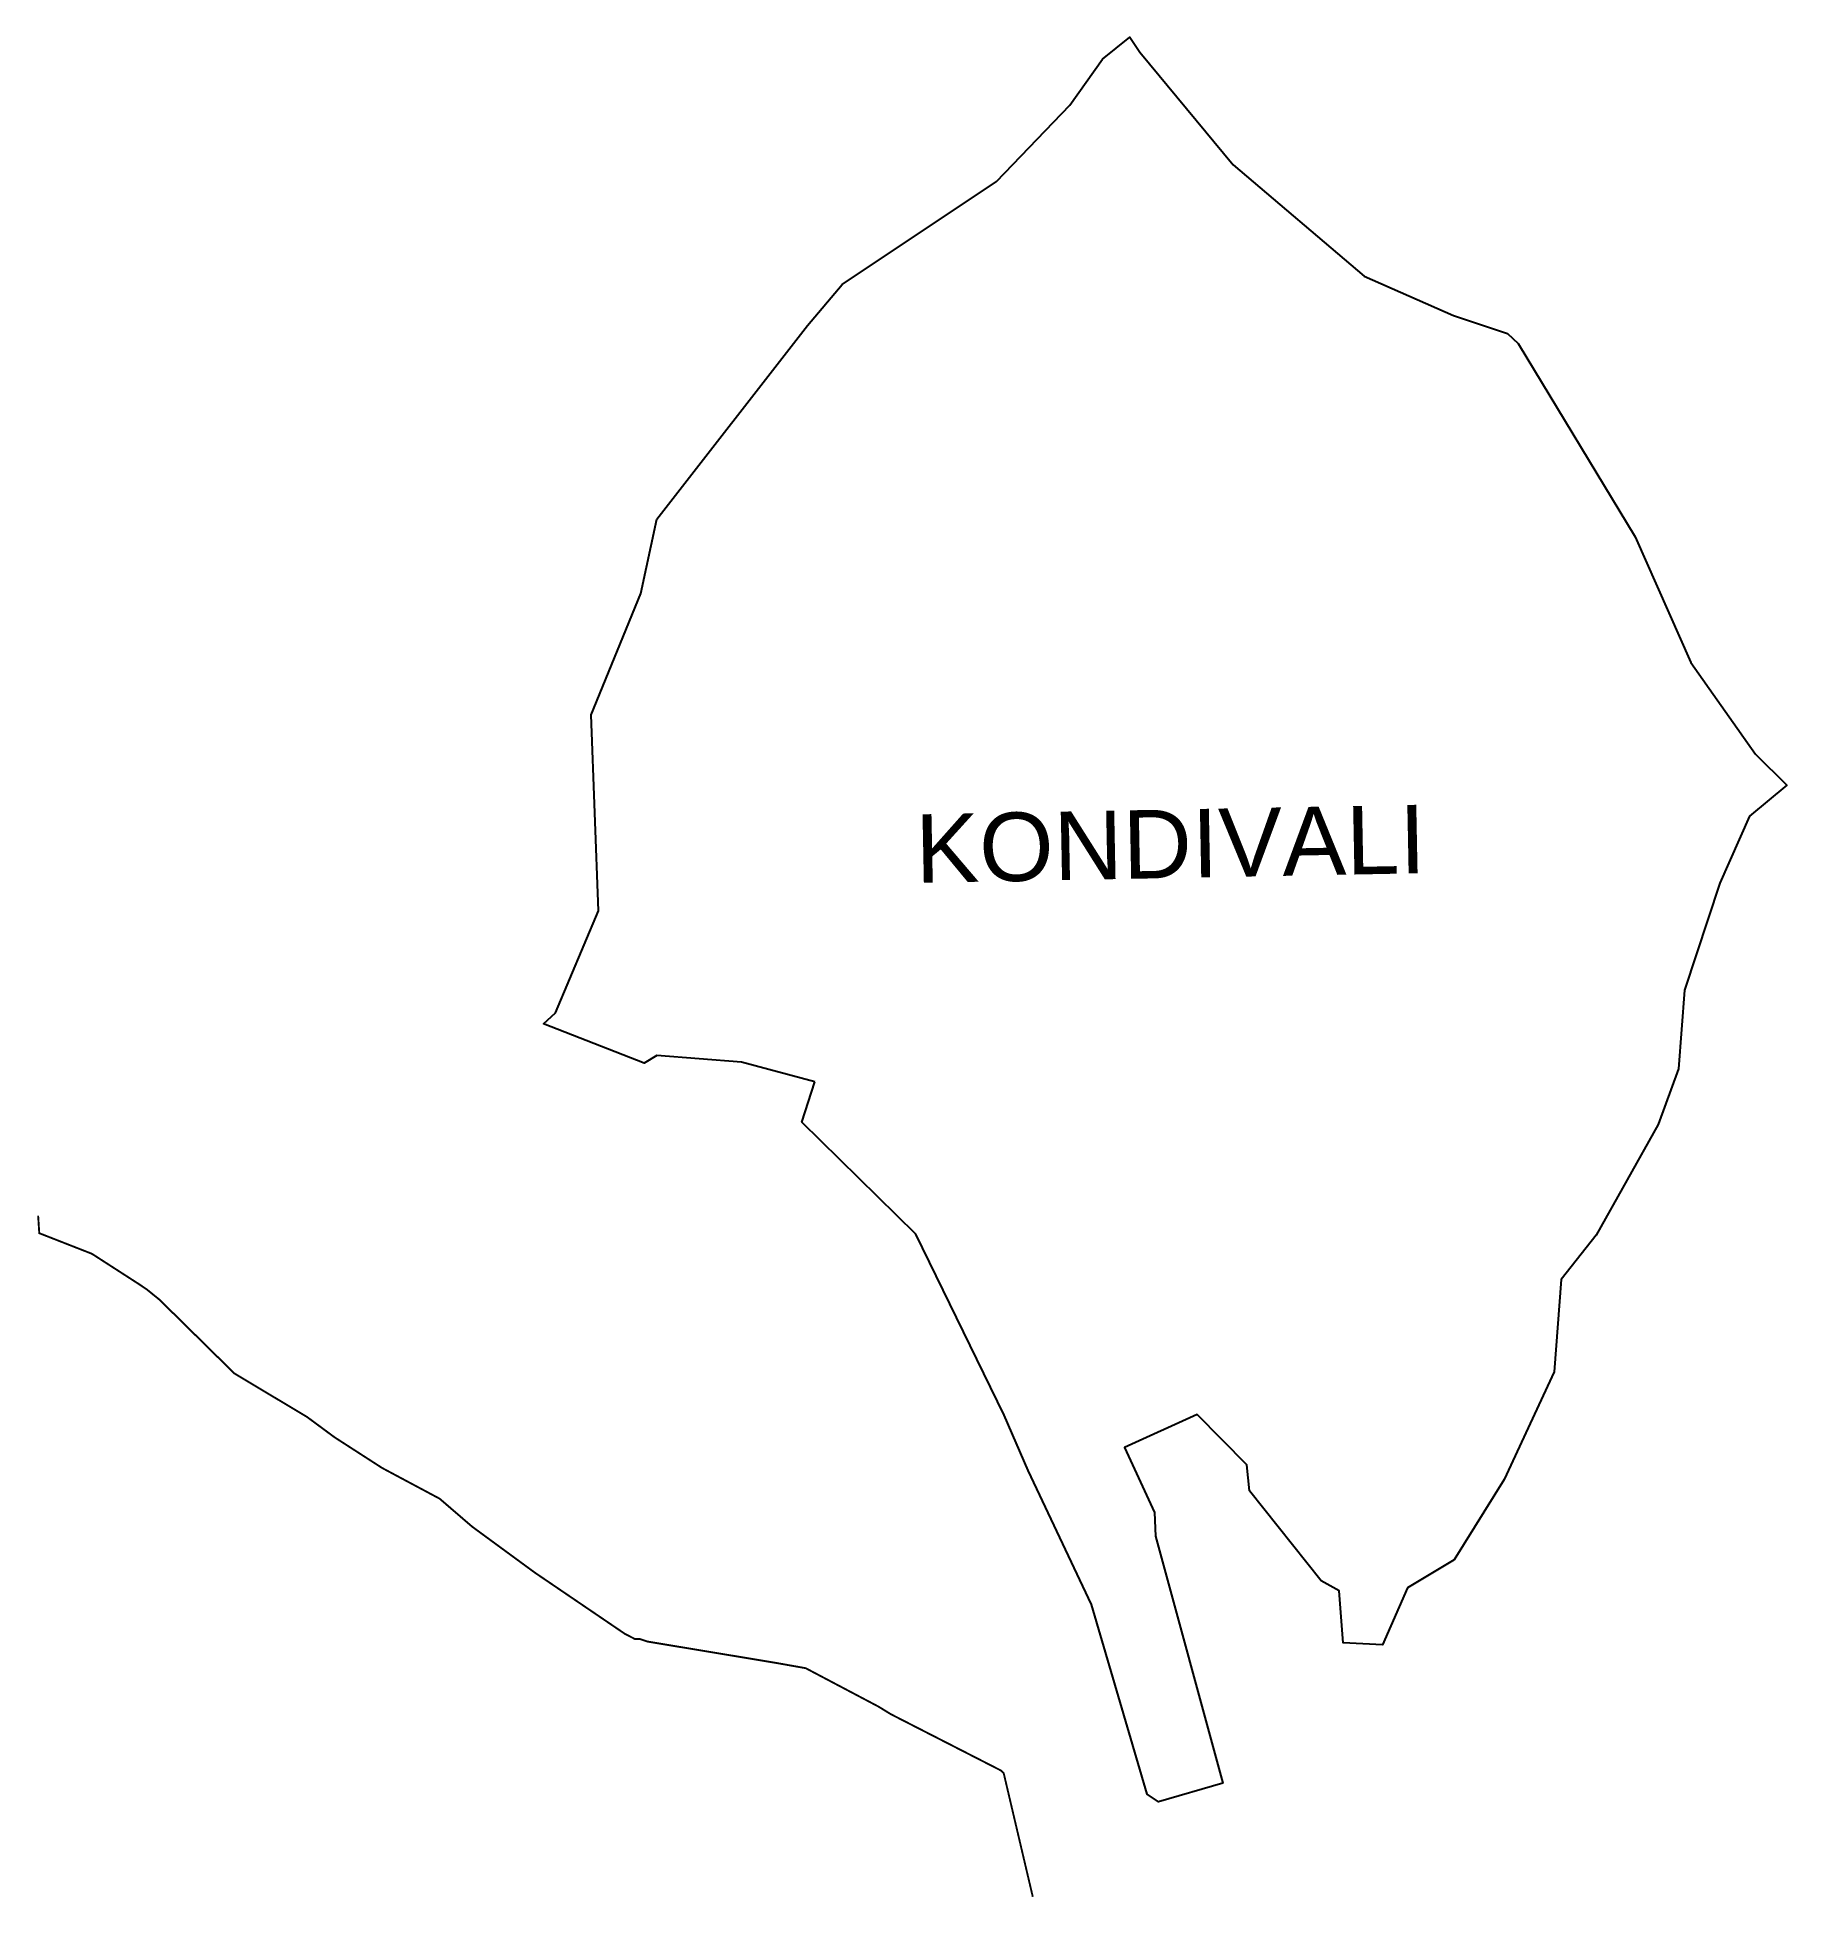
# Model space of a CAD drawing. Header units: metres. Extents: x 285859 to 288636, y 2001402 to 2004355.
import ezdxf

# ---------------------------------------------------------------- set-up
doc = ezdxf.new("R2010")
doc.units = ezdxf.units.M
for name, color, linetype in [('LOW TIDE LINE', 5, 'Continuous'), ('village', 3, 'Continuous'), ('VILLAGE NAME', 250, 'Continuous')]:
    doc.layers.add(name, color=color, linetype=linetype)
doc.styles.get("Standard").update_dxf_attribs({"font": 'calibri.ttf'})

msp = doc.modelspace()

# ---------------------------------------------------------------- linework, layer by layer
at = {"layer": 'LOW TIDE LINE', "lineweight": 18}
msp.add_lwpolyline([(287439.2, 2001403.2, 3, 3, 0), (287393, 2001599.5, 3, 3, 0), (287389, 2001603.5, 3, 3, 0), (287341.3, 2001627.9, 3, 3, 0), (287214, 2001693, 3, 3, 0), (287194.1, 2001705.2, 3, 3, 0), (287078.7, 2001766.1, 3, 3, 0), (287030.8, 2001774.6, 3, 3, 0), (286827.3, 2001808.4, 3, 3, 0), (286815.4, 2001812.5, 3, 3, 0), (286807.4, 2001812.5, 3, 3, 0), (286791.5, 2001820.7, 3, 3, 0), (286648.5, 2001917.9, 3, 3, 0), (286549.2, 2001990.7, 3, 3, 0), (286497.6, 2002035.1, 3, 3, 0), (286406.2, 2002083.9, 3, 3, 0), (286330.7, 2002132.6, 3, 3, 0), (286287, 2002164.9, 3, 3, 0), (286171.7, 2002233.9, 3, 3, 0), (286052.9, 2002350.9, 3, 3, 0), (286033, 2002367, 3, 3, 0), (286021.1, 2002375.1, 3, 3, 0), (285945.6, 2002423.8, 3, 3, 0), (285862, 2002456.5, 3, 3, 0), (285860.2, 2002484.5, 3, 3, 0)], format="xyseb", dxfattribs=at)
at = {"layer": 'village', "color": 3}
msp.add_polyline3d([(287093.1, 2002696.7, 0), (286976.7, 2002727.9, 0), (286842.4, 2002738.6, 0), (286822, 2002726.5, 0), (286662.3, 2002788.6, 0), (286681.7, 2002806.1, 0), (286749.9, 2002968.1, 0), (286737.9, 2003279.1, 0), (286816.7, 2003471.6, 0), (286842.3, 2003589.7, 0), (287081.5, 2003897, 0), (287136.8, 2003962.3, 0), (287381.5, 2004125.9, 0), (287497.9, 2004246.8, 0), (287550.1, 2004319.9, 0), (287593.2, 2004354.7, 0), (287609.1, 2004330.8, 0), (287757.3, 2004152.3, 0), (287965.1, 2003975.5, 0), (288107, 2003913.2, 0), (288192.8, 2003884.3, 0), (288209.5, 2003868.5, 0), (288395.7, 2003561.7, 0), (288484, 2003362.1, 0), (288586.6, 2003216.6, 0), (288636.1, 2003167.5, 0), (288576.7, 2003118.2, 0), (288530.1, 2003011.8, 0), (288473.7, 2002842.2, 0), (288464.2, 2002717.4, 0), (288432.1, 2002628.8, 0), (288333.5, 2002453.5, 0), (288278, 2002383.2, 0), (288266.7, 2002236.6, 0), (288187.4, 2002065.8, 0), (288108, 2001938.1, 0), (288033.8, 2001893.5, 0), (287994.4, 2001802.9, 0), (287932.1, 2001806.4, 0), (287925.7, 2001888.7, 0), (287896.9, 2001904.7, 0), (287783.3, 2002047.8, 0), (287778.9, 2002089, 0), (287700.3, 2002168.9, 0), (287584.7, 2002116.2, 0), (287632.3, 2002013.4, 0), (287634, 2001975.8, 0), (287740.7, 2001583.6, 0), (287639, 2001553.8, 0), (287620.9, 2001565.9, 0), (287532.5, 2001867.1, 0), (287431.6, 2002080, 0), (287394, 2002167.8, 0), (287253.4, 2002454.8, 0), (287072.5, 2002632.7, 0)], close=True, dxfattribs=at)

# ---------------------------------------------------------------- texts
at = {"layer": 'VILLAGE NAME', "insert": (287251.7, 2003121.1), "char_height": 108.748, "attachment_point": 1, "rotation": 1.1028}
msp.add_mtext_dynamic_manual_height_columns('{\\fArial|b0|i0|c0|p34;KONDIVALI}', width=726.929, gutter_width=543.7, heights=[0], dxfattribs=at)

doc.saveas('drawing.dxf')
